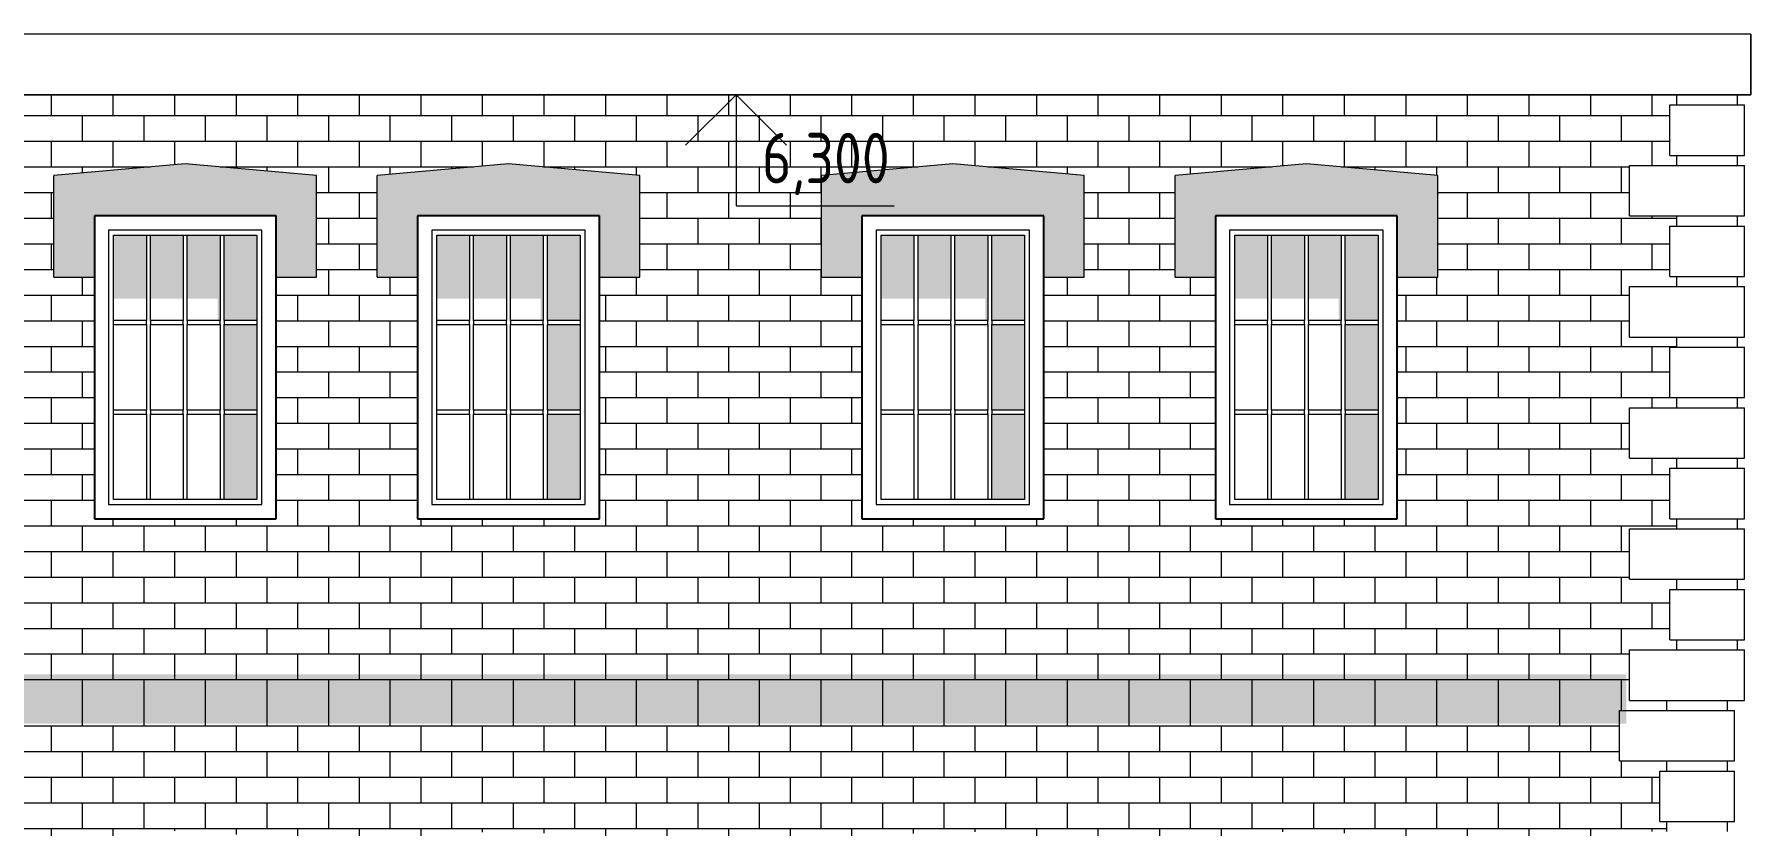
# Model space of a CAD drawing. Header units: feet. Extents: x -10410 to 374725, y -46422 to 88923.
# Drawn here: x 210552 to 219050, y 4536 to 8456 of the extents above; entities that cross this region are included whole.
import ezdxf

# ---------------------------------------------------------------- set-up
doc = ezdxf.new("R2010")
doc.units = ezdxf.units.FT
doc.header["$MEASUREMENT"] = 0
for name, color, linetype, lineweight in [('Интерьер - Мебель_Ном._пера__1', 7, 'Continuous', 20), ('Интерьер - Мебель_Ном._пера__7', 7, 'Continuous', 20), ('Конструктив - Перекрытия_Ном._пера__1', 7, 'Continuous', 20), ('Конструктив - Перекрытия_Ном._пера__120', 7, 'Continuous', 5), ('Конструктив - Стены Несущие_Ном._пера__1', 7, 'Continuous', 20), ('Конструктив - Стены Несущие_Ном._пера__120', 7, 'Continuous', 5)]:
    doc.layers.add(name, color=color, linetype=linetype, lineweight=lineweight)
for name, color, linetype, lineweight, true_color in [('Конструктив - Перекрытия_Ном._пера__62', 7, 'Continuous', 30, 0xaaaaaa), ('Конструктив - Стены Несущие_Ном._пера__107', 7, 'Continuous', 5, 0xaaaaaa), ('Конструктив - Стены Несущие_Ном._пера__87', 7, 'Continuous', 25, 0x6a6a6a)]:
    doc.layers.add(name, color=color, linetype=linetype, lineweight=lineweight, true_color=true_color)
doc.styles.add('СГЕНЕРИР_СТИЛЬ_2', font='CS_Gost2304.shx')

msp = doc.modelspace()

# ---------------------------------------------------------------- hatches: boundary and pattern name
at = {"layer": 'Конструктив - Перекрытия_Ном._пера__62', "linetype": 'Continuous', "lineweight": 0, "true_color": 0x555555}
msp.add_hatch(color=251, dxfattribs=at).paths.add_polyline_path([(204349.67988, 5285.66837), (218434.42065, 5285.66837), (218434.42065, 5040.57507), (204349.67988, 5040.57507)])
at = {"layer": 'Конструктив - Стены Несущие_Ном._пера__107', "linetype": 'Continuous'}
h = msp.add_hatch(dxfattribs=at)
h.set_pattern_fill('ЧЕРЕПИЦА_02', color=256, style=0, pattern_type=2)
h.set_pattern_definition([(0, (211399.68, 6656.22), (0, 127), []), (90, (211399.68, 6656.22), (-304.8, 0), [127, -127]), (90, (211552.08, 6783.22), (-304.8, 0), [127, -127])])
h.paths.add_polyline_path([(211654.22998, 8156.22007), (204114.67986, 8156.22007), (204114.67986, 8106.22004), (204149.67997, 8106.22004), (204149.67997, 7856.22012), (204114.67986, 7856.22012), (204114.67986, 7806.22009), (204349.67986, 7806.22009), (204349.67986, 7556.21995), (204114.67986, 7556.21995), (204114.67986, 7506.22014), (204149.67997, 7506.22014), (204149.67997, 7256.22001), (204114.67986, 7256.22001), (204114.67986, 7206.21998), (204349.67986, 7206.21998), (204349.67986, 6956.22006), (204114.67986, 6956.22006), (204114.67986, 6906.22003), (204149.67997, 6906.22003), (204149.67997, 6656.22011), (204114.67986, 6656.22011), (204114.67986, 6606.22008), (204349.67986, 6606.22008), (204349.67986, 6356.21994), (204114.67986, 6356.21994), (204114.67986, 6306.22013), (204149.67997, 6306.22013), (204149.67997, 6056.21999), (204114.67986, 6056.21999), (204114.67986, 6006.21996), (204349.67986, 6006.21996), (204349.67986, 5756.22004), (204114.67986, 5756.22004), (204114.67986, 5706.22001), (204149.67997, 5706.22001), (204149.67997, 5456.22009), (204114.67986, 5456.22009), (204114.67986, 5406.22007), (204349.67986, 5406.22007), (204349.67986, 5156.22014), (218449.67986, 5156.22014), (218449.67986, 5406.22007), (218684.67986, 5406.22007), (218684.67986, 5456.22009), (218649.67976, 5456.22009), (218649.67976, 5706.22001), (218684.67986, 5706.22001), (218684.67986, 5756.22004), (218449.67986, 5756.22004), (218449.67986, 6006.21996), (218684.67986, 6006.22018), (218684.67986, 6056.21999), (218649.67976, 6056.21999), (218649.67976, 6306.21991), (218684.67986, 6306.21991), (218684.67986, 6356.21994), (218449.67986, 6356.21994), (218449.67986, 6606.22008), (218684.67986, 6606.22008), (218684.67986, 6656.22011), (218649.67976, 6656.22011), (218649.67976, 6906.22003), (218684.67986, 6906.22003), (218684.67986, 6956.22006), (218449.67986, 6956.22006), (218449.67986, 7206.21998), (218684.67986, 7206.21998), (218684.67986, 7256.22001), (218649.67976, 7256.22001), (218649.67976, 7506.22014), (218684.67986, 7506.22014), (218684.67986, 7556.21995), (218449.67986, 7556.21995), (218449.67986, 7806.22009), (218684.67986, 7806.22009), (218684.67986, 7856.22012), (218649.67976, 7856.22012), (218649.67976, 8106.22004), (218684.67986, 8106.22004), (218684.67986, 8156.22007)])
h.paths.add_polyline_path([(204849.22812, 7756.22028), (204849.22812, 7253.31008), (205049.22801, 7253.31008), (205049.22801, 6056.21999), (205949.22786, 6056.21999), (205949.22808, 7253.31008), (206149.22797, 7253.31008), (206149.22797, 7756.22007), (205499.22783, 7815.08622)], flags=0)
h.paths.add_polyline_path([(208048.78351, 7253.31008), (208048.78351, 6056.21999), (208948.78336, 6056.21999), (208948.78358, 7253.31008), (209148.78347, 7253.31008), (209148.78347, 7756.22007), (208498.78333, 7815.08622), (207848.78362, 7756.22028), (207848.78362, 7253.31008)], flags=0)
h.paths.add_polyline_path([(210649.23025, 7253.31008), (210849.23014, 7253.31008), (210849.23014, 6056.21999), (211749.22999, 6056.21999), (211749.23021, 7253.31008), (211949.2301, 7253.31008), (211949.2301, 7756.22007), (211299.22996, 7815.08622), (210649.23025, 7756.22028)], flags=0)
h.paths.add_polyline_path([(212249.42349, 7253.30986), (212449.42339, 7253.30986), (212449.42339, 6056.21999), (213349.42345, 6056.21999), (213349.42345, 7253.30986), (213549.42335, 7253.30986), (213549.42335, 7756.21985), (212899.4232, 7815.086), (212249.42349, 7756.22007)], flags=0)
h.paths.add_polyline_path([(214449.68481, 7253.30986), (214649.68471, 7253.30986), (214649.68471, 6056.21999), (215549.68477, 6056.21999), (215549.68477, 7253.30986), (215749.68466, 7253.30986), (215749.68466, 7756.21985), (215099.68452, 7815.086), (214449.68481, 7756.22007)], flags=0)
h.paths.add_polyline_path([(216400.14291, 7253.30986), (216400.14291, 6056.21999), (217300.14254, 6056.21999), (217300.14297, 7253.30986), (217500.14287, 7253.30986), (217500.14287, 7756.21985), (216850.14273, 7815.086), (216200.14302, 7756.22007), (216200.14302, 7253.30986)], flags=0)
h = msp.add_hatch(dxfattribs=at)
h.set_pattern_fill('ЧЕРЕПИЦА_02', color=256, style=0, pattern_type=2)
h.set_pattern_definition([(0, (211399.68, 3506.22), (0, 127), []), (90, (211399.68, 3506.22), (-304.8, 0), [127, -127]), (90, (211552.08, 3633.22), (-304.8, 0), [127, -127])])
h.paths.add_polyline_path([(204164.67985, 4506.22012), (204399.68, 4506.22012), (204399.68, 4256.22015), (204164.67985, 4256.21993), (204164.67985, 4206.22003), (204199.67972, 4206.22003), (204199.67972, 3956.22005), (204164.67985, 3956.22005), (204164.67985, 3906.21993), (204399.68, 3906.21993), (204399.68, 3656.22017), (204164.67985, 3656.22017), (204164.67985, 3606.22005), (204199.67972, 3606.22005), (204199.67972, 3356.22008), (204164.67985, 3356.22008), (204164.67985, 3306.22017), (204399.68, 3306.21996), (204399.68, 3056.21998), (204164.67985, 3056.21998), (204164.67985, 3006.22008), (204199.67972, 3006.22008), (204199.67972, 2756.2201), (204164.67985, 2756.2201), (204164.67985, 2706.21998), (204399.68, 2706.21998), (204399.68, 2456.22001), (204164.67985, 2456.22001), (204164.67985, 2406.2201), (204399.67978, 2406.21989), (204399.67978, 2156.22013), (204164.67985, 2156.21991), (204164.67985, 2106.22001), (204399.68, 2106.22001), (204399.68, 1856.22003), (212714.45195, 1856.22003), (212714.45195, 2106.22001), (212714.45195, 2126.91996), (212522.73968, 2126.91996), (212522.73968, 2506.22013), (218399.67991, 2506.22013), (218399.67991, 2706.2202), (218634.67985, 2706.21998), (218634.67985, 2756.2201), (218599.67997, 2756.2201), (218599.67997, 3006.22008), (218634.67985, 3006.22008), (218634.67985, 3056.21998), (218399.67991, 3056.21998), (218399.67991, 3306.21996), (218634.67985, 3306.21996), (218634.67985, 3356.22008), (218599.67997, 3356.22008), (218599.67997, 3606.22005), (218634.67985, 3606.22005), (218634.67985, 3656.21996), (218399.67991, 3656.21996), (218399.67991, 3906.21993), (218634.67985, 3906.21993), (218634.67985, 3956.22005), (218599.67997, 3956.22005), (218599.67997, 4206.22003), (218634.67985, 4206.22003), (218634.67985, 4256.21993), (218399.67991, 4256.21993), (218399.67991, 4506.22012), (218634.67985, 4506.22012), (218634.67985, 4556.22003), (218599.67997, 4556.22003), (218599.67997, 4806.22), (218634.67985, 4806.22), (218634.67985, 4856.22012), (218399.67991, 4856.22012), (218399.67991, 5106.2201), (218634.67985, 5106.2201), (218634.67985, 5156.22), (204164.67985, 5156.22), (204164.67985, 5106.2201), (204399.68, 5106.2201), (204399.68, 4856.22012), (204164.67985, 4856.22012), (204164.67985, 4806.22), (204199.67972, 4806.22), (204199.67972, 4556.22003), (204164.67985, 4556.22003)])
h.paths.add_polyline_path([(205049.22794, 3953.31005), (205049.22794, 2756.2201), (205949.22779, 2756.2201), (205949.22801, 3953.31005), (206149.22786, 3953.31005), (206149.22786, 4456.22021), (205499.22776, 4515.0862), (204849.22788, 4456.22021), (204849.22788, 3953.31005)], flags=0)
h.paths.add_polyline_path([(208048.78342, 3953.31005), (208048.78342, 2756.2201), (208948.78328, 2756.2201), (208948.78349, 3953.31005), (209148.78334, 3953.31005), (209148.78334, 4456.22021), (208498.78324, 4515.0862), (207848.78336, 4456.22021), (207848.78336, 3953.31005)], flags=0)
h.paths.add_polyline_path([(210649.22993, 3953.31005), (210849.23, 3953.31005), (210849.23, 2756.2201), (211749.23007, 2756.2201), (211749.23007, 3953.31005), (211949.22991, 3953.31005), (211949.22991, 4456.22021), (211299.22982, 4515.0862), (210649.22993, 4456.22021)], flags=0)
h.paths.add_polyline_path([(212249.42342, 3953.30983), (212449.42348, 3953.30983), (212449.42348, 2756.2201), (213349.42334, 2756.2201), (213349.42355, 3953.30983), (213549.4234, 3953.30983), (213549.4234, 4456.22), (212899.4233, 4515.08598), (212249.42342, 4456.22)], flags=0)
h.paths.add_polyline_path([(214649.68487, 3953.30983), (214649.68487, 2756.2201), (215549.68494, 2756.2201), (215549.68494, 3953.30983), (215749.68478, 3953.30983), (215749.68478, 4456.22), (215099.68469, 4515.08598), (214449.6848, 4456.22), (214449.6848, 3953.30983)], flags=0)
h.paths.add_polyline_path([(216200.14258, 4456.22), (216200.14258, 3953.30983), (216400.14264, 3953.30983), (216400.14264, 2756.2201), (217300.1425, 2756.2201), (217300.14271, 3953.30983), (217500.14256, 3953.30983), (217500.14256, 4456.22), (216850.14246, 4515.08598)], flags=0)
at = {"layer": 'Конструктив - Стены Несущие_Ном._пера__120', "linetype": 'Continuous', "lineweight": 0, "true_color": 0x000000}
for points in [[(210849.23014, 7556.22017), (211749.23014, 7556.22017), (211749.23014, 7253.31013), (211949.23014, 7253.31013), (211949.23014, 7756.22017), (211299.2299, 7815.08623), (210649.23014, 7756.22021), (210649.23014, 7253.31013), (210849.23014, 7253.31013)], [(212449.42339, 7556.21995), (213349.42339, 7556.21995), (213349.42339, 7253.30992), (213549.42339, 7253.30992), (213549.42339, 7756.21995), (212899.42314, 7815.08601), (212249.42339, 7756.22), (212249.42339, 7253.30992), (212449.42339, 7253.30992)], [(214649.68471, 7556.21995), (215549.68471, 7556.21995), (215549.68471, 7253.30992), (215749.68471, 7253.30992), (215749.68471, 7756.21995), (215099.68446, 7815.08601), (214449.68471, 7756.22), (214449.68471, 7253.30992), (214649.68471, 7253.30992)], [(216400.14291, 7556.21995), (217300.14291, 7556.21995), (217300.14291, 7253.30992), (217500.14291, 7253.30992), (217500.14291, 7756.21995), (216850.14266, 7815.08601), (216200.14291, 7756.22), (216200.14291, 7253.30992), (216400.14291, 7253.30992)], [(210944.23014, 7146.0983), (211104.23017, 7146.09828), (211104.23017, 7037.88685), (211106.73014, 7037.88684), (211106.73014, 7461.22018), (210944.23015, 7461.22017)], [(211289.23014, 7461.22017), (211126.73014, 7461.22017), (211126.73016, 7146.09829), (211286.73015, 7146.09826), (211286.73015, 7037.88686), (211289.23014, 7037.88684)], [(211309.23013, 7146.09825), (211459.2302, 7146.09831), (211459.2302, 7037.88687), (211471.73014, 7037.88684), (211471.73014, 7461.22017), (211309.23014, 7461.22017)], [(211654.23014, 7037.88684), (211654.23014, 7461.22017), (211491.73014, 7461.22017), (211491.73014, 7037.88684)], [(212544.42338, 7146.09808), (212704.42341, 7146.09807), (212704.42341, 7037.88663), (212706.92339, 7037.88662), (212706.92339, 7461.21996), (212544.42339, 7461.21996)], [(212889.42339, 7461.21996), (212726.92339, 7461.21995), (212726.9234, 7146.09808), (212886.9234, 7146.09804), (212886.9234, 7037.88664), (212889.42339, 7037.88662)], [(212909.42338, 7146.09803), (213059.42344, 7146.09809), (213059.42344, 7037.88666), (213071.92338, 7037.88662), (213071.92338, 7461.21996), (212909.42339, 7461.21995)], [(213254.42339, 7037.88662), (213254.42339, 7461.21995), (213091.92339, 7461.21995), (213091.92339, 7037.88662)], [(214744.6847, 7146.09808), (214904.68473, 7146.09807), (214904.68473, 7037.88663), (214907.18471, 7037.88662), (214907.18471, 7461.21996), (214744.68471, 7461.21996)], [(215089.6847, 7461.21996), (214927.18471, 7461.21995), (214927.18472, 7146.09808), (215087.18472, 7146.09804), (215087.18472, 7037.88664), (215089.6847, 7037.88662)], [(215109.6847, 7146.09803), (215259.68476, 7146.09809), (215259.68476, 7037.88666), (215272.1847, 7037.88662), (215272.1847, 7461.21996), (215109.6847, 7461.21995)], [(215454.68471, 7037.88662), (215454.68471, 7461.21995), (215292.18471, 7461.21995), (215292.18471, 7037.88662)], [(216495.14291, 7146.09808), (216655.14293, 7146.09807), (216655.14293, 7037.88663), (216657.64291, 7037.88662), (216657.64291, 7461.21996), (216495.14291, 7461.21996)], [(216840.14291, 7461.21996), (216677.64291, 7461.21995), (216677.64293, 7146.09808), (216837.64292, 7146.09804), (216837.64292, 7037.88664), (216840.14291, 7037.88662)], [(216860.1429, 7146.09803), (217010.14296, 7146.09809), (217010.14296, 7037.88666), (217022.64291, 7037.88662), (217022.64291, 7461.21996), (216860.14291, 7461.21995)], [(217205.14291, 7037.88662), (217205.14291, 7461.21995), (217042.64291, 7461.21995), (217042.64291, 7037.88662)], [(211654.23014, 6594.55351), (211654.23014, 7017.88684), (211491.73014, 7017.88684), (211491.73014, 6594.55351)], [(213254.42339, 6594.55329), (213254.42339, 7017.88662), (213091.92339, 7017.88662), (213091.92339, 6594.55329)], [(215454.68471, 6594.55329), (215454.68471, 7017.88662), (215292.18471, 7017.88662), (215292.18471, 6594.55329)], [(217205.14291, 6594.55329), (217205.14291, 7017.88662), (217042.64291, 7017.88662), (217042.64291, 6594.55329)], [(211654.23014, 6151.22017), (211654.23014, 6574.55351), (211491.73014, 6574.55351), (211491.73014, 6151.22017)], [(213254.42339, 6151.21996), (213254.42339, 6574.55329), (213091.92339, 6574.55329), (213091.92339, 6151.21996)], [(215454.6847, 6151.21996), (215454.6847, 6574.55329), (215292.1847, 6574.55329), (215292.1847, 6151.21996)], [(217205.14291, 6151.21996), (217205.14291, 6574.55329), (217042.64291, 6574.55329), (217042.64291, 6151.21996)]]:
    msp.add_hatch(color=18, dxfattribs=at).paths.add_polyline_path(points)

# ---------------------------------------------------------------- linework, layer by layer
at = {"layer": 'Интерьер - Мебель_Ном._пера__1', "linetype": 'Continuous'}
for p, q in [((214026.55412, 8156.22003), (213476.55412, 8156.22003)), ((214026.55412, 8156.22003), (213776.55412, 7906.22003)), ((214026.55412, 8156.22003), (214026.55412, 7606.22003)), ((214026.55412, 8156.22003), (214376.55412, 8156.22003)), ((214026.55412, 8156.22003), (214276.55412, 7906.22003)), ((214026.55412, 7606.22003), (214809.58562, 7606.22003))]:
    msp.add_line(p, q, dxfattribs=at)
at = {"layer": 'Интерьер - Мебель_Ном._пера__7', "linetype": 'Continuous'}
for p, q in [((218649.67988, 8106.22003), (219019.67988, 8106.22003)), ((218649.67988, 7856.22003), (218649.67988, 8106.22003)), ((218684.67988, 8106.22003), (218684.67988, 8156.22003)), ((218984.67988, 8106.22003), (218984.67988, 8156.22003)), ((219019.67988, 7856.22003), (219019.67988, 8106.22003)), ((218649.67988, 7856.22003), (219019.67988, 7856.22003)), ((218684.67988, 7806.22003), (218684.67988, 7856.22003)), ((218984.67988, 7806.22003), (218984.67988, 7856.22003)), ((218449.67988, 7806.22003), (219019.67988, 7806.22003)), ((218449.67988, 7556.22003), (218449.67988, 7806.22003)), ((219019.67988, 7556.22003), (219019.67988, 7806.22003)), ((218449.67988, 7556.22003), (219019.67988, 7556.22003)), ((218649.67988, 7506.22003), (219019.67988, 7506.22003)), ((218649.67988, 7256.22003), (218649.67988, 7506.22003)), ((218684.67988, 7506.22003), (218684.67988, 7556.22003)), ((218984.67988, 7506.22003), (218984.67988, 7556.22003)), ((219019.67988, 7256.22003), (219019.67988, 7506.22003)), ((218649.67988, 7256.22003), (219019.67988, 7256.22003)), ((218684.67988, 7206.22003), (218684.67988, 7256.22003)), ((218984.67988, 7206.22003), (218984.67988, 7256.22003)), ((218449.67988, 7206.22003), (219019.67988, 7206.22003)), ((218449.67988, 6956.22003), (218449.67988, 7206.22003)), ((219019.67988, 6956.22003), (219019.67988, 7206.22003)), ((218449.67988, 6956.22003), (219019.67988, 6956.22003)), ((218649.67988, 6906.22003), (219019.67988, 6906.22003)), ((218649.67988, 6656.22003), (218649.67988, 6906.22003)), ((218684.67988, 6906.22003), (218684.67988, 6956.22003)), ((218984.67988, 6906.22003), (218984.67988, 6956.22003)), ((219019.67988, 6656.22003), (219019.67988, 6906.22003)), ((218649.67988, 6656.22003), (219019.67988, 6656.22003)), ((218684.67988, 6606.22003), (218684.67988, 6656.22003)), ((218984.67988, 6606.22003), (218984.67988, 6656.22003)), ((218449.67988, 6606.22003), (219019.67988, 6606.22003)), ((218449.67988, 6356.22003), (218449.67988, 6606.22003)), ((219019.67988, 6356.22003), (219019.67988, 6606.22003)), ((218449.67988, 6356.22003), (219019.67988, 6356.22003)), ((218649.67988, 6306.22003), (219019.67988, 6306.22003)), ((218649.67988, 6056.22003), (218649.67988, 6306.22003)), ((218684.67988, 6306.22003), (218684.67988, 6356.22003)), ((218984.67988, 6306.22003), (218984.67988, 6356.22003)), ((219019.67988, 6056.22003), (219019.67988, 6306.22003)), ((218649.67988, 6056.22003), (219019.67988, 6056.22003)), ((218684.67988, 6006.22003), (218684.67988, 6056.22003)), ((218984.67988, 6006.22003), (218984.67988, 6056.22003)), ((218449.67988, 6006.22003), (219019.67988, 6006.22003)), ((218449.67988, 5756.22003), (218449.67988, 6006.22003)), ((219019.67988, 5756.22003), (219019.67988, 6006.22003)), ((218449.67988, 5756.22003), (219019.67988, 5756.22003)), ((218649.67988, 5706.22003), (219019.67988, 5706.22003)), ((218649.67988, 5456.22003), (218649.67988, 5706.22003)), ((218684.67988, 5706.22003), (218684.67988, 5756.22003)), ((218984.67988, 5706.22003), (218984.67988, 5756.22003)), ((219019.67988, 5456.22003), (219019.67988, 5706.22003)), ((218649.67988, 5456.22003), (219019.67988, 5456.22003)), ((218684.67988, 5406.22003), (218684.67988, 5456.22003)), ((218984.67988, 5406.22003), (218984.67988, 5456.22003)), ((218449.67988, 5406.22003), (219019.67988, 5406.22003)), ((218449.67988, 5156.22003), (218449.67988, 5406.22003)), ((219019.67988, 5156.22003), (219019.67988, 5406.22003)), ((218399.67988, 5106.22003), (218969.67988, 5106.22003)), ((218399.67988, 4856.22003), (218399.67988, 5106.22003)), ((218449.67988, 5156.22003), (219019.67988, 5156.22003)), ((218634.67988, 5106.22003), (218634.67988, 5156.22003)), ((218934.67988, 5106.22003), (218934.67988, 5156.22003)), ((218969.67988, 4856.22003), (218969.67988, 5106.22003)), ((218399.67988, 4856.22003), (218969.67988, 4856.22003)), ((218634.67988, 4806.22003), (218634.67988, 4856.22003)), ((218934.67988, 4806.22003), (218934.67988, 4856.22003)), ((218599.67988, 4806.22003), (218969.67988, 4806.22003)), ((218599.67988, 4556.22003), (218599.67988, 4806.22003)), ((218969.67988, 4556.22003), (218969.67988, 4806.22003)), ((218599.67988, 4556.22003), (218969.67988, 4556.22003)), ((218634.67988, 4506.22003), (218634.67988, 4556.22003)), ((218934.67988, 4506.22003), (218934.67988, 4556.22003))]:
    msp.add_line(p, q, dxfattribs=at)
at = {"layer": 'Конструктив - Перекрытия_Ном._пера__1', "linetype": 'Continuous'}
for p, q in [((219049.67999, 8456.22002), (203749.67973, 8456.22002)), ((219049.67999, 8156.21998), (219049.67999, 8456.22002)), ((203749.67973, 8156.21998), (219049.67999, 8156.21998))]:
    msp.add_line(p, q, dxfattribs=at)
at = {"layer": 'Конструктив - Перекрытия_Ном._пера__120', "linetype": 'Continuous'}
for p, q in [((219049.67999, 8456.22003), (219049.67999, 8156.22003)), ((219049.67999, 8156.22003), (203749.67973, 8156.22003))]:
    msp.add_line(p, q, dxfattribs=at)
at = {"layer": 'Конструктив - Стены Несущие_Ном._пера__1', "linetype": 'Continuous'}
for p, q in [((211299.2299, 7815.08623), (210649.23014, 7756.22021)), ((211949.23014, 7756.22017), (211299.2299, 7815.08623)), ((211949.23014, 7253.31013), (211949.23014, 7756.22017)), ((212899.42314, 7815.08601), (212249.42339, 7756.22)), ((213549.42339, 7756.21995), (212899.42314, 7815.08601)), ((213549.42339, 7253.30992), (213549.42339, 7756.21995)), ((215099.68446, 7815.08601), (214449.68471, 7756.22)), ((215749.68471, 7756.21995), (215099.68446, 7815.08601)), ((215749.68471, 7253.30992), (215749.68471, 7756.21995)), ((216850.14266, 7815.08601), (216200.14291, 7756.22)), ((217500.14291, 7756.21995), (216850.14266, 7815.08601)), ((217500.14291, 7253.30992), (217500.14291, 7756.21995)), ((210849.23014, 7556.22017), (211749.23014, 7556.22017)), ((210849.23014, 7253.31013), (210849.23014, 7556.22017)), ((211749.23014, 7556.22017), (211749.23014, 7253.31013)), ((212449.42339, 7556.21995), (213349.42339, 7556.21995)), ((212449.42339, 7253.30992), (212449.42339, 7556.21995)), ((213349.42339, 7556.21995), (213349.42339, 7253.30992)), ((214649.68471, 7556.21995), (215549.68471, 7556.21995)), ((214649.68471, 7253.30992), (214649.68471, 7556.21995)), ((215549.68471, 7556.21995), (215549.68471, 7253.30992)), ((216400.14291, 7556.21995), (217300.14291, 7556.21995)), ((216400.14291, 7253.30992), (216400.14291, 7556.21995)), ((217300.14291, 7556.21995), (217300.14291, 7253.30992)), ((210649.23014, 7253.31013), (210849.23014, 7253.31013)), ((211749.23014, 7253.31013), (211949.23014, 7253.31013)), ((212249.42339, 7253.30992), (212449.42339, 7253.30992)), ((213349.42339, 7253.30992), (213549.42339, 7253.30992)), ((214449.68471, 7253.30992), (214649.68471, 7253.30992)), ((215549.68471, 7253.30992), (215749.68471, 7253.30992)), ((216200.14291, 7253.30992), (216400.14291, 7253.30992)), ((217300.14291, 7253.30992), (217500.14291, 7253.30992))]:
    msp.add_line(p, q, dxfattribs=at)
at = {"layer": 'Конструктив - Стены Несущие_Ном._пера__120', "linetype": 'Continuous'}
for p, q in [((210649.23014, 7253.31013), (210649.23014, 7756.22021)), ((212249.42339, 7253.30992), (212249.42339, 7756.22)), ((214449.68471, 7253.30992), (214449.68471, 7756.22)), ((216200.14291, 7253.30992), (216200.14291, 7756.22)), ((210919.23014, 7486.22017), (210919.23014, 6126.22017)), ((211679.23014, 7486.22017), (210919.23014, 7486.22017)), ((211679.23014, 6126.22017), (211679.23014, 7486.22017)), ((212519.42339, 7486.21995), (212519.42339, 6126.21995)), ((213279.42339, 7486.21995), (212519.42339, 7486.21995)), ((213279.42339, 6126.21995), (213279.42339, 7486.21995)), ((214719.68471, 7486.21995), (214719.68471, 6126.21995)), ((215479.68471, 7486.21995), (214719.68471, 7486.21995)), ((215479.68471, 6126.21995), (215479.68471, 7486.21995)), ((216470.14291, 7486.21995), (216470.14291, 6126.21995)), ((217230.14291, 7486.21995), (216470.14291, 7486.21995)), ((217230.14291, 6126.21995), (217230.14291, 7486.21995)), ((210944.23014, 6151.22017), (210944.23014, 7461.22017)), ((210944.23014, 7461.22017), (211654.23014, 7461.22017)), ((211106.73014, 7461.22017), (211106.73014, 7037.88684)), ((211126.73014, 7037.88684), (211126.73014, 7461.22017)), ((211289.23014, 7461.22017), (211289.23014, 7037.88684)), ((211309.23014, 7037.88684), (211309.23014, 7461.22017)), ((211471.73014, 7461.22017), (211471.73014, 7037.88684)), ((211491.73014, 7037.88684), (211491.73014, 7461.22017)), ((211654.23014, 7461.22017), (211654.23014, 6151.22017)), ((212544.42339, 6151.21995), (212544.42339, 7461.21995)), ((212544.42339, 7461.21995), (213254.42339, 7461.21995)), ((212706.92339, 7461.21995), (212706.92339, 7037.88662)), ((212726.92339, 7037.88662), (212726.92339, 7461.21995)), ((212889.42339, 7461.21995), (212889.42339, 7037.88662)), ((212909.42339, 7037.88662), (212909.42339, 7461.21995)), ((213071.92339, 7461.21995), (213071.92339, 7037.88662)), ((213091.92339, 7037.88662), (213091.92339, 7461.21995)), ((213254.42339, 7461.21995), (213254.42339, 6151.21995)), ((214744.68471, 6151.21995), (214744.68471, 7461.21995)), ((214744.68471, 7461.21995), (215454.68471, 7461.21995)), ((214907.18471, 7461.21995), (214907.18471, 7037.88662)), ((214927.18471, 7037.88662), (214927.18471, 7461.21995)), ((215089.68471, 7461.21995), (215089.68471, 7037.88662)), ((215109.68471, 7037.88662), (215109.68471, 7461.21995)), ((215272.18471, 7461.21995), (215272.18471, 7037.88662)), ((215292.18471, 7037.88662), (215292.18471, 7461.21995)), ((215454.68471, 7461.21995), (215454.68471, 6151.21995)), ((216495.14291, 6151.21995), (216495.14291, 7461.21995)), ((216495.14291, 7461.21995), (217205.14291, 7461.21995)), ((216657.64291, 7461.21995), (216657.64291, 7037.88662)), ((216677.64291, 7037.88662), (216677.64291, 7461.21995)), ((216840.14291, 7461.21995), (216840.14291, 7037.88662)), ((216860.14291, 7037.88662), (216860.14291, 7461.21995)), ((217022.64291, 7461.21995), (217022.64291, 7037.88662)), ((217042.64291, 7037.88662), (217042.64291, 7461.21995)), ((217205.14291, 7461.21995), (217205.14291, 6151.21995)), ((211106.73014, 7037.88684), (210944.23014, 7037.88684)), ((210944.23014, 7017.88684), (211106.73014, 7017.88684)), ((211106.73014, 7017.88684), (211106.73014, 7037.88684)), ((211106.73014, 7017.88684), (211106.73014, 6594.55351)), ((211289.23014, 7037.88684), (211126.73014, 7037.88684)), ((211126.73014, 7037.88684), (211126.73014, 7017.88684)), ((211126.73014, 6594.55351), (211126.73014, 7017.88684)), ((211126.73014, 7017.88684), (211289.23014, 7017.88684)), ((211289.23014, 7017.88684), (211289.23014, 7037.88684)), ((211289.23014, 7017.88684), (211289.23014, 6594.55351)), ((211471.73014, 7037.88684), (211309.23014, 7037.88684)), ((211309.23014, 7037.88684), (211309.23014, 7017.88684)), ((211309.23014, 6594.55351), (211309.23014, 7017.88684)), ((211309.23014, 7017.88684), (211471.73014, 7017.88684)), ((211471.73014, 7017.88684), (211471.73014, 7037.88684)), ((211471.73014, 7017.88684), (211471.73014, 6594.55351)), ((211654.23014, 7037.88684), (211491.73014, 7037.88684)), ((211491.73014, 7037.88684), (211491.73014, 7017.88684)), ((211491.73014, 6594.55351), (211491.73014, 7017.88684)), ((211491.73014, 7017.88684), (211654.23014, 7017.88684)), ((212706.92339, 7037.88662), (212544.42339, 7037.88662)), ((212544.42339, 7017.88662), (212706.92339, 7017.88662)), ((212706.92339, 7017.88662), (212706.92339, 7037.88662)), ((212706.92339, 7017.88662), (212706.92339, 6594.55329)), ((212889.42339, 7037.88662), (212726.92339, 7037.88662)), ((212726.92339, 7037.88662), (212726.92339, 7017.88662)), ((212726.92339, 6594.55329), (212726.92339, 7017.88662)), ((212726.92339, 7017.88662), (212889.42339, 7017.88662)), ((212889.42339, 7017.88662), (212889.42339, 7037.88662)), ((212889.42339, 7017.88662), (212889.42339, 6594.55329)), ((213071.92339, 7037.88662), (212909.42339, 7037.88662)), ((212909.42339, 7037.88662), (212909.42339, 7017.88662)), ((212909.42339, 6594.55329), (212909.42339, 7017.88662)), ((212909.42339, 7017.88662), (213071.92339, 7017.88662)), ((213071.92339, 7017.88662), (213071.92339, 7037.88662)), ((213071.92339, 7017.88662), (213071.92339, 6594.55329)), ((213254.42339, 7037.88662), (213091.92339, 7037.88662)), ((213091.92339, 7037.88662), (213091.92339, 7017.88662)), ((213091.92339, 6594.55329), (213091.92339, 7017.88662)), ((213091.92339, 7017.88662), (213254.42339, 7017.88662)), ((214907.18471, 7037.88662), (214744.68471, 7037.88662)), ((214744.68471, 7017.88662), (214907.18471, 7017.88662)), ((214907.18471, 7017.88662), (214907.18471, 7037.88662)), ((214907.18471, 7017.88662), (214907.18471, 6594.55329)), ((215089.68471, 7037.88662), (214927.18471, 7037.88662)), ((214927.18471, 7037.88662), (214927.18471, 7017.88662)), ((214927.18471, 6594.55329), (214927.18471, 7017.88662)), ((214927.18471, 7017.88662), (215089.68471, 7017.88662)), ((215089.68471, 7017.88662), (215089.68471, 7037.88662)), ((215089.68471, 7017.88662), (215089.68471, 6594.55329)), ((215272.18471, 7037.88662), (215109.68471, 7037.88662)), ((215109.68471, 7037.88662), (215109.68471, 7017.88662)), ((215109.68471, 6594.55329), (215109.68471, 7017.88662)), ((215109.68471, 7017.88662), (215272.18471, 7017.88662)), ((215272.18471, 7017.88662), (215272.18471, 7037.88662)), ((215272.18471, 7017.88662), (215272.18471, 6594.55329)), ((215454.68471, 7037.88662), (215292.18471, 7037.88662)), ((215292.18471, 7037.88662), (215292.18471, 7017.88662)), ((215292.18471, 6594.55329), (215292.18471, 7017.88662)), ((215292.18471, 7017.88662), (215454.68471, 7017.88662)), ((216657.64291, 7037.88662), (216495.14291, 7037.88662)), ((216495.14291, 7017.88662), (216657.64291, 7017.88662)), ((216657.64291, 7017.88662), (216657.64291, 7037.88662)), ((216657.64291, 7017.88662), (216657.64291, 6594.55329)), ((216840.14291, 7037.88662), (216677.64291, 7037.88662)), ((216677.64291, 7037.88662), (216677.64291, 7017.88662)), ((216677.64291, 6594.55329), (216677.64291, 7017.88662)), ((216677.64291, 7017.88662), (216840.14291, 7017.88662)), ((216840.14291, 7017.88662), (216840.14291, 7037.88662)), ((216840.14291, 7017.88662), (216840.14291, 6594.55329)), ((217022.64291, 7037.88662), (216860.14291, 7037.88662)), ((216860.14291, 7037.88662), (216860.14291, 7017.88662)), ((216860.14291, 6594.55329), (216860.14291, 7017.88662)), ((216860.14291, 7017.88662), (217022.64291, 7017.88662)), ((217022.64291, 7017.88662), (217022.64291, 7037.88662)), ((217022.64291, 7017.88662), (217022.64291, 6594.55329)), ((217205.14291, 7037.88662), (217042.64291, 7037.88662)), ((217042.64291, 7037.88662), (217042.64291, 7017.88662)), ((217042.64291, 6594.55329), (217042.64291, 7017.88662)), ((217042.64291, 7017.88662), (217205.14291, 7017.88662)), ((211106.73014, 6594.55351), (210944.23014, 6594.55351)), ((210944.23014, 6574.55351), (211106.73014, 6574.55351)), ((211106.73014, 6574.55351), (211106.73014, 6594.55351)), ((211106.73014, 6574.55351), (211106.73014, 6151.22017)), ((211289.23014, 6594.55351), (211126.73014, 6594.55351)), ((211126.73014, 6594.55351), (211126.73014, 6574.55351)), ((211126.73014, 6151.22017), (211126.73014, 6574.55351)), ((211126.73014, 6574.55351), (211289.23014, 6574.55351)), ((211289.23014, 6574.55351), (211289.23014, 6594.55351)), ((211289.23014, 6574.55351), (211289.23014, 6151.22017)), ((211471.73014, 6594.55351), (211309.23014, 6594.55351)), ((211309.23014, 6594.55351), (211309.23014, 6574.55351)), ((211309.23014, 6151.22017), (211309.23014, 6574.55351)), ((211309.23014, 6574.55351), (211471.73014, 6574.55351)), ((211471.73014, 6574.55351), (211471.73014, 6594.55351)), ((211471.73014, 6574.55351), (211471.73014, 6151.22017)), ((211654.23014, 6594.55351), (211491.73014, 6594.55351)), ((211491.73014, 6594.55351), (211491.73014, 6574.55351)), ((211491.73014, 6151.22017), (211491.73014, 6574.55351)), ((211491.73014, 6574.55351), (211654.23014, 6574.55351)), ((212706.92339, 6594.55329), (212544.42339, 6594.55329)), ((212544.42339, 6574.55329), (212706.92339, 6574.55329)), ((212706.92339, 6574.55329), (212706.92339, 6594.55329)), ((212706.92339, 6574.55329), (212706.92339, 6151.21995)), ((212889.42339, 6594.55329), (212726.92339, 6594.55329)), ((212726.92339, 6594.55329), (212726.92339, 6574.55329)), ((212726.92339, 6151.21995), (212726.92339, 6574.55329)), ((212726.92339, 6574.55329), (212889.42339, 6574.55329)), ((212889.42339, 6574.55329), (212889.42339, 6594.55329)), ((212889.42339, 6574.55329), (212889.42339, 6151.21995)), ((213071.92339, 6594.55329), (212909.42339, 6594.55329)), ((212909.42339, 6594.55329), (212909.42339, 6574.55329)), ((212909.42339, 6151.21995), (212909.42339, 6574.55329)), ((212909.42339, 6574.55329), (213071.92339, 6574.55329)), ((213071.92339, 6574.55329), (213071.92339, 6594.55329)), ((213071.92339, 6574.55329), (213071.92339, 6151.21995)), ((213254.42339, 6594.55329), (213091.92339, 6594.55329)), ((213091.92339, 6594.55329), (213091.92339, 6574.55329)), ((213091.92339, 6151.21995), (213091.92339, 6574.55329)), ((213091.92339, 6574.55329), (213254.42339, 6574.55329)), ((214907.18471, 6594.55329), (214744.68471, 6594.55329)), ((214744.68471, 6574.55329), (214907.18471, 6574.55329)), ((214907.18471, 6574.55329), (214907.18471, 6594.55329)), ((214907.18471, 6574.55329), (214907.18471, 6151.21995)), ((215089.68471, 6594.55329), (214927.18471, 6594.55329)), ((214927.18471, 6594.55329), (214927.18471, 6574.55329)), ((214927.18471, 6151.21995), (214927.18471, 6574.55329)), ((214927.18471, 6574.55329), (215089.68471, 6574.55329)), ((215089.68471, 6574.55329), (215089.68471, 6594.55329)), ((215089.68471, 6574.55329), (215089.68471, 6151.21995)), ((215272.18471, 6594.55329), (215109.68471, 6594.55329)), ((215109.68471, 6594.55329), (215109.68471, 6574.55329)), ((215109.68471, 6151.21995), (215109.68471, 6574.55329)), ((215109.68471, 6574.55329), (215272.18471, 6574.55329)), ((215272.18471, 6574.55329), (215272.18471, 6594.55329)), ((215272.18471, 6574.55329), (215272.18471, 6151.21995)), ((215454.68471, 6594.55329), (215292.18471, 6594.55329)), ((215292.18471, 6594.55329), (215292.18471, 6574.55329)), ((215292.18471, 6151.21995), (215292.18471, 6574.55329)), ((215292.18471, 6574.55329), (215454.68471, 6574.55329)), ((216657.64291, 6594.55329), (216495.14291, 6594.55329)), ((216495.14291, 6574.55329), (216657.64291, 6574.55329)), ((216657.64291, 6574.55329), (216657.64291, 6594.55329)), ((216657.64291, 6574.55329), (216657.64291, 6151.21995)), ((216840.14291, 6594.55329), (216677.64291, 6594.55329)), ((216677.64291, 6594.55329), (216677.64291, 6574.55329)), ((216677.64291, 6151.21995), (216677.64291, 6574.55329)), ((216677.64291, 6574.55329), (216840.14291, 6574.55329)), ((216840.14291, 6574.55329), (216840.14291, 6594.55329)), ((216840.14291, 6574.55329), (216840.14291, 6151.21995)), ((217022.64291, 6594.55329), (216860.14291, 6594.55329)), ((216860.14291, 6594.55329), (216860.14291, 6574.55329)), ((216860.14291, 6151.21995), (216860.14291, 6574.55329)), ((216860.14291, 6574.55329), (217022.64291, 6574.55329)), ((217022.64291, 6574.55329), (217022.64291, 6594.55329)), ((217022.64291, 6574.55329), (217022.64291, 6151.21995)), ((217205.14291, 6594.55329), (217042.64291, 6594.55329)), ((217042.64291, 6594.55329), (217042.64291, 6574.55329)), ((217042.64291, 6151.21995), (217042.64291, 6574.55329)), ((217042.64291, 6574.55329), (217205.14291, 6574.55329)), ((210919.23014, 6126.22017), (211679.23014, 6126.22017)), ((211654.23014, 6151.22017), (210944.23014, 6151.22017)), ((212519.42339, 6126.21995), (213279.42339, 6126.21995)), ((213254.42339, 6151.21995), (212544.42339, 6151.21995)), ((214719.68471, 6126.21995), (215479.68471, 6126.21995)), ((215454.68471, 6151.21995), (214744.68471, 6151.21995)), ((216470.14291, 6126.21995), (217230.14291, 6126.21995)), ((217205.14291, 6151.21995), (216495.14291, 6151.21995))]:
    msp.add_line(p, q, dxfattribs=at)
at = {"layer": 'Конструктив - Стены Несущие_Ном._пера__87', "linetype": 'Continuous'}
for p, q in [((211749.23014, 7556.22017), (210849.23014, 7556.22017)), ((210849.23014, 7556.22017), (210849.23014, 6056.22017)), ((211749.23014, 6056.22017), (211749.23014, 7556.22017)), ((213349.42339, 7556.21995), (212449.42339, 7556.21995)), ((212449.42339, 7556.21995), (212449.42339, 6056.21995)), ((213349.42339, 6056.21995), (213349.42339, 7556.21995)), ((215549.68471, 7556.21995), (214649.68471, 7556.21995)), ((214649.68471, 7556.21995), (214649.68471, 6056.21995)), ((215549.68471, 6056.21995), (215549.68471, 7556.21995)), ((217300.14291, 7556.21995), (216400.14291, 7556.21995)), ((216400.14291, 7556.21995), (216400.14291, 6056.21995)), ((217300.14291, 6056.21995), (217300.14291, 7556.21995)), ((210849.23014, 6056.22017), (211749.23014, 6056.22017)), ((212449.42339, 6056.21995), (213349.42339, 6056.21995)), ((214649.68471, 6056.21995), (215549.68471, 6056.21995)), ((216400.14291, 6056.21995), (217300.14291, 6056.21995))]:
    msp.add_line(p, q, dxfattribs=at)

# ---------------------------------------------------------------- texts
at = {"layer": 'Интерьер - Мебель_Ном._пера__1', "linetype": 'Continuous', "insert": (214026.55412, 7659.67619), "char_height": 250, "attachment_point": 7, "style": 'СГЕНЕРИР_СТИЛЬ_2'}
msp.add_mtext('\\A1;{\\FCS_Gost2304.shx; 6,300}', dxfattribs=at)

doc.saveas('drawing.dxf')
